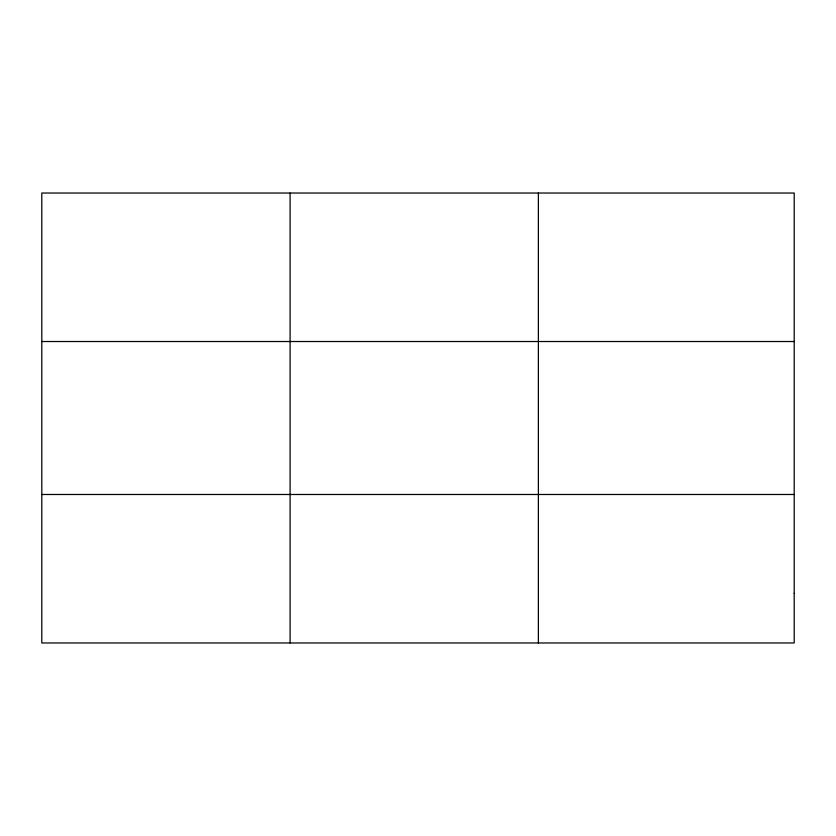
<?xml version="1.0" encoding="UTF-8"?>
<svg xmlns="http://www.w3.org/2000/svg" width="836" height="836" viewBox="0 0 836 836"><rect width="100%" height="100%" fill="white"/><g stroke="black" fill="none" stroke-linecap="round" stroke-linejoin="round"><path stroke-width="1.25" d="M290.092 642.968L290.092 193.032M538.384 642.968L538.384 193.032M41.8 341.516L794.2 341.516M41.8 494.484L794.2 494.484M794.2 593.466L794.2 642.968L41.8 642.968L41.8 193.032L794.2 193.032L794.2 593.466"/></g></svg>
